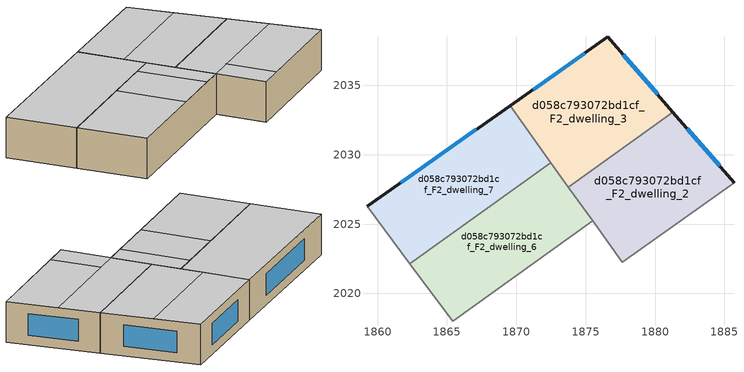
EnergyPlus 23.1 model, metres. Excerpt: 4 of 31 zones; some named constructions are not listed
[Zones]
d058c793072bd1cf_F2_dwelling_2
 floor to d058c793072bd1cf_F1_dwelling_2 (EU_floor_Construction): 1881.29,2033.08 1885.68,2028 1877.64,2022.23 1873.74,2027.67 z6
 wall outside (EU_wall_Construction): 1885.68,2028 1881.29,2033.08 z6:9
 wall to d058c793072bd1cf_F2_dwelling_1 (EU_wall_Construction): 1877.64,2022.23 1885.68,2028 z6:9
 wall to d058c793072bd1cf_F2_dwelling_3 (EU_wall_Construction): 1881.29,2033.08 1873.74,2027.67 z6:9
 wall to d058c793072bd1cf_F2_dwelling_6 (EU_wall_Construction): 1873.74,2027.67 1875.49,2025.23 z6:9
 wall to d058c793072bd1cf_F2_dwelling_5 (EU_wall_Construction): 1875.49,2025.23 1877.64,2022.23 z6:9
 window (EU_Window_Construction): 1884.65,2029.19 1882.32,2031.88 z6.7:8.3
 ceiling to d058c793072bd1cf_F3_dwelling_5 (EU_floor_Construction): 1883.24,2030.83 1881.29,2033.08 1873.74,2027.67 1875.47,2025.26 z9
 ceiling to d058c793072bd1cf_F3_dwelling_3 (EU_floor_Construction): 1885.68,2028 1883.24,2030.83 1876.98,2026.34 1879.15,2023.31 z9
 ceiling to d058c793072bd1cf_F3_dwelling_2 (EU_floor_Construction): 1879.15,2023.31 1876.98,2026.34 1875.47,2025.26 1877.64,2022.23 z9
d058c793072bd1cf_F2_dwelling_3
 floor to d058c793072bd1cf_F1_dwelling_3 (EU_floor_Construction): 1876.6,2038.49 1881.29,2033.08 1873.74,2027.67 1869.54,2033.53 z6
 wall outside (EU_wall_Construction): 1881.29,2033.08 1876.6,2038.49 1869.54,2033.53 z6:9
 wall to d058c793072bd1cf_F2_dwelling_7 (EU_wall_Construction): 1869.54,2033.53 1872.49,2029.43 z6:9
 wall to d058c793072bd1cf_F2_dwelling_6 (EU_wall_Construction): 1872.49,2029.42 1873.74,2027.67 z6:9
 window (EU_Window_Construction): 1874.94,2037.32 1871.2,2034.7 / 1880.19,2034.35 1877.7,2037.22 z6.7:8.3
 ceiling to d058c793072bd1cf_F3_dwelling_6 (EU_floor_Construction): 1878.79,2035.95 1876.6,2038.49 1869.54,2033.53 1871.53,2030.75 z9
 ceiling to d058c793072bd1cf_F3_dwelling_5 (EU_floor_Construction): 1881.29,2033.08 1878.79,2035.95 1871.53,2030.75 1873.74,2027.67 z9
d058c793072bd1cf_F2_dwelling_6
 floor to d058c793072bd1cf_F1_dwelling_6 (EU_floor_Construction): 1872.49,2029.42 1875.49,2025.23 1865.42,2018.02 1862.33,2022.15 z6
 wall to d058c793072bd1cf_F2_dwelling_5 (EU_wall_Construction): 1865.42,2018.02 1875.49,2025.23 z6:9
 wall adiabatic (EU_wall_Construction): 1862.33,2022.15 1865.42,2018.02 z6:9
 wall to d058c793072bd1cf_F2_dwelling_7 (EU_wall_Construction): 1872.49,2029.42 1862.33,2022.15 z6:9
 ceiling to d058c793072bd1cf_F3_dwelling_4 (EU_floor_Construction): 1871.12,2022.15 1868.14,2026.31 1862.33,2022.15 1865.4,2018.04 z9
 ceiling to d058c793072bd1cf_F3_dwelling_5 (EU_floor_Construction): 1875.47,2025.26 1872.49,2029.42 1871.18,2028.49 1874.16,2024.33 z9
 ceiling to d058c793072bd1cf_F3_dwelling_6 (EU_floor_Construction): 1874.16,2024.33 1871.18,2028.49 1868.14,2026.31 1871.12,2022.15 z9
 ceiling to d058c793072bd1cf_F3_dwelling_2 (EU_floor_Construction): 1875.49,2025.23 1875.47,2025.26 1865.4,2018.04 1865.42,2018.02 z9
d058c793072bd1cf_F2_dwelling_7
 floor to d058c793072bd1cf_F1_dwelling_7 (EU_floor_Construction): 1869.54,2033.53 1872.49,2029.42 1862.33,2022.15 1859.24,2026.3 z6
 wall outside (EU_wall_Construction): 1869.54,2033.53 1859.24,2026.3 z6:9
 wall adiabatic (EU_wall_Construction): 1859.24,2026.3 1862.33,2022.15 z6:9
 window (EU_Window_Construction): 1867.12,2031.83 1861.66,2028 z6.7:8.3
 ceiling adiabatic (EU_roof_Construction): 1872.49,2029.42 1869.54,2033.53 1859.24,2026.3 1862.33,2022.15 z9
[HVACTEMPLATE:THERMOSTAT] Constant Heating Setpoint=20; Constant Cooling Setpoint=50
EU_HeatOnly_d058c793072bd1cf_F0_dwelling_0; EU_HeatOnly_d058c793072bd1cf_F0_dwelling_1; EU_HeatOnly_d058c793072bd1cf_F0_dwelling_2; EU_HeatOnly_d058c793072bd1cf_F0_dwelling_3; EU_HeatOnly_d058c793072bd1cf_F0_dwelling_4; EU_HeatOnly_d058c793072bd1cf_F0_dwelling_5; EU_HeatOnly_d058c793072bd1cf_F0_dwelling_6; EU_HeatOnly_d058c793072bd1cf_F0_dwelling_7; EU_HeatOnly_d058c793072bd1cf_F1_dwelling_0; EU_HeatOnly_d058c793072bd1cf_F1_dwelling_1; EU_HeatOnly_d058c793072bd1cf_F1_dwelling_2; EU_HeatOnly_d058c793072bd1cf_F1_dwelling_3; EU_HeatOnly_d058c793072bd1cf_F1_dwelling_4; EU_HeatOnly_d058c793072bd1cf_F1_dwelling_5; EU_HeatOnly_d058c793072bd1cf_F1_dwelling_6; EU_HeatOnly_d058c793072bd1cf_F1_dwelling_7; EU_HeatOnly_d058c793072bd1cf_F2_dwelling_0; EU_HeatOnly_d058c793072bd1cf_F2_dwelling_1; EU_HeatOnly_d058c793072bd1cf_F2_dwelling_2; EU_HeatOnly_d058c793072bd1cf_F2_dwelling_3; EU_HeatOnly_d058c793072bd1cf_F2_dwelling_4; EU_HeatOnly_d058c793072bd1cf_F2_dwelling_5; EU_HeatOnly_d058c793072bd1cf_F2_dwelling_6; EU_HeatOnly_d058c793072bd1cf_F2_dwelling_7; EU_HeatOnly_d058c793072bd1cf_F3_dwelling_0; EU_HeatOnly_d058c793072bd1cf_F3_dwelling_1; EU_HeatOnly_d058c793072bd1cf_F3_dwelling_2; EU_HeatOnly_d058c793072bd1cf_F3_dwelling_3; EU_HeatOnly_d058c793072bd1cf_F3_dwelling_4; EU_HeatOnly_d058c793072bd1cf_F3_dwelling_5; EU_HeatOnly_d058c793072bd1cf_F3_dwelling_6
[SCHEDULE:CONSTANT]
Name | Hourly Value
EU_AlwaysOn | 1
EU_CoolingOff | 0
[SCHEDULE:FILE] Column Number=1; Rows to Skip at Top=0; Number of Hours of Data=8760; Column Separator=Comma; Interpolate to Timestep=No; Minutes per Item=60; Adjust Schedule for Daylight Savings=Yes
Name | File
EU_Step8_GainSchedule_d058c793072bd1cf_F2_dwelling_3_f000 | ../../schedules/d058c793072bd1cf/d058c793072bd1cf_F2_dwelling_3_f000_gain.csv
EU_Step8_GainSchedule_d058c793072bd1cf_F2_dwelling_4_f000 | ../../schedules/d058c793072bd1cf/d058c793072bd1cf_F2_dwelling_4_f000_gain.csv
EU_Step8_GainSchedule_d058c793072bd1cf_F2_dwelling_5_f000 | ../../schedules/d058c793072bd1cf/d058c793072bd1cf_F2_dwelling_5_f000_gain.csv
EU_Step8_GainSchedule_d058c793072bd1cf_F2_dwelling_6_f000 | ../../schedules/d058c793072bd1cf/d058c793072bd1cf_F2_dwelling_6_f000_gain.csv
EU_Step8_GainSchedule_d058c793072bd1cf_F2_dwelling_7_f000 | ../../schedules/d058c793072bd1cf/d058c793072bd1cf_F2_dwelling_7_f000_gain.csv
EU_Step8_GainSchedule_d058c793072bd1cf_F3_dwelling_0_f000 | ../../schedules/d058c793072bd1cf/d058c793072bd1cf_F3_dwelling_0_f000_gain.csv
EU_Step8_GainSchedule_d058c793072bd1cf_F3_dwelling_1_f000 | ../../schedules/d058c793072bd1cf/d058c793072bd1cf_F3_dwelling_1_f000_gain.csv
EU_Step8_GainSchedule_d058c793072bd1cf_F3_dwelling_2_f000 | ../../schedules/d058c793072bd1cf/d058c793072bd1cf_F3_dwelling_2_f000_gain.csv
EU_Step8_GainSchedule_d058c793072bd1cf_F3_dwelling_3_f000 | ../../schedules/d058c793072bd1cf/d058c793072bd1cf_F3_dwelling_3_f000_gain.csv
EU_Step8_GainSchedule_d058c793072bd1cf_F3_dwelling_4_f000 | ../../schedules/d058c793072bd1cf/d058c793072bd1cf_F3_dwelling_4_f000_gain.csv
EU_Step8_GainSchedule_d058c793072bd1cf_F3_dwelling_5_f000 | ../../schedules/d058c793072bd1cf/d058c793072bd1cf_F3_dwelling_5_f000_gain.csv
EU_Step8_GainSchedule_d058c793072bd1cf_F3_dwelling_6_f000 | ../../schedules/d058c793072bd1cf/d058c793072bd1cf_F3_dwelling_6_f000_gain.csv
